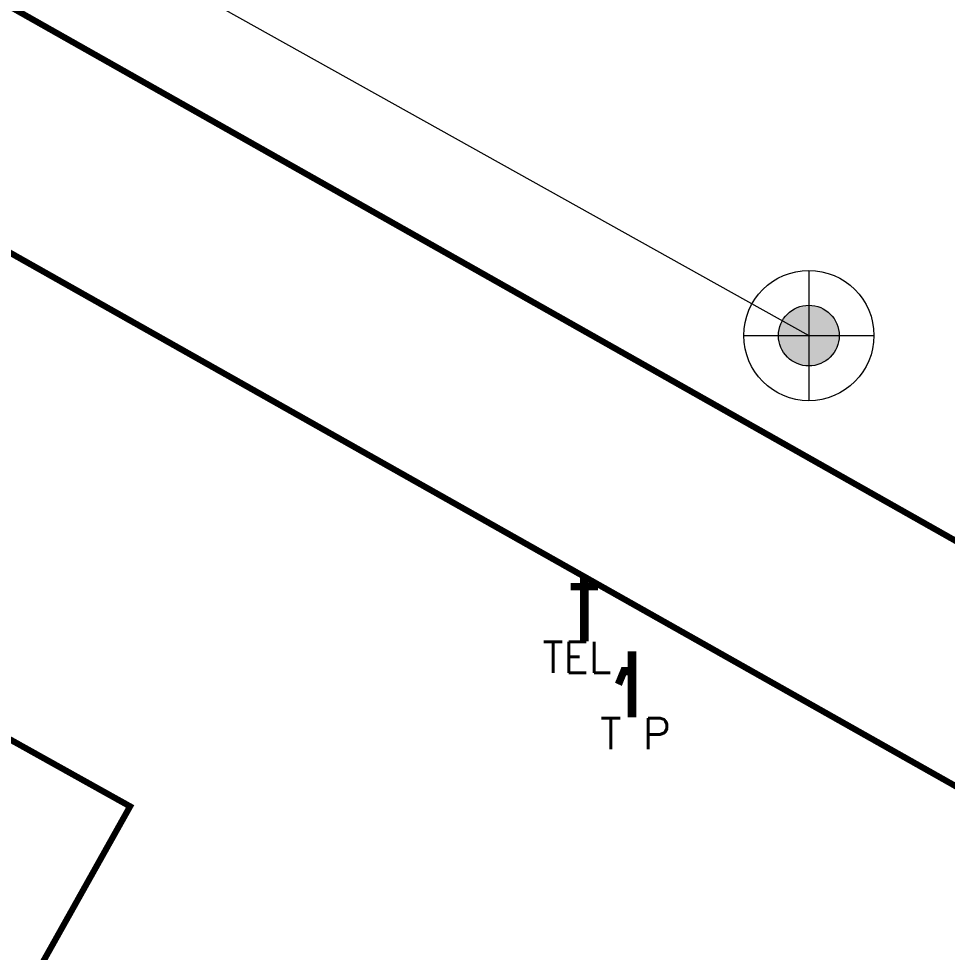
# Model space of a CAD drawing. Header units: inches. Extents: x 350994 to 353538, y 1581369 to 1583842.
# Drawn here: x 351664.03 to 351679, y 1583645.11 to 1583660.17 of the extents above; entities that cross this region are included whole.
import ezdxf

# ---------------------------------------------------------------- set-up
doc = ezdxf.new("R2010")
doc.units = ezdxf.units.IN
doc.header["$MEASUREMENT"] = 0
doc.linetypes.add('1', pattern=[0])
for name, color, linetype in [('BOUNDARY', 5, 'Continuous'), ('EP TF', 5, 'Continuous'), ("ROAD'S", 1, '1'), ('TAP', 180, 'Continuous'), ('TELEPHONE', 62, 'Continuous')]:
    doc.layers.add(name, color=color, linetype=linetype)
doc.styles.add('ROMANS', font='ROMANS.shx')
doc.styles.get("Standard").update_dxf_attribs({"font": 'arial.ttf'})
doc.linetypes.add('HOT_WATER_SUPPLY', pattern='A,0.5,-0.2,["HW",Standard,S=0.1,R=0,X=-0.1,Y=-0.05],-0.2', length=0.9)
doc.linetypes.add('SILT_FENCE', pattern='A,0.5,-0.2,["EP",Standard,S=0.1,R=0,X=-0.1,Y=-0.05],-0.2', length=0.9)

# ---------------------------------------------------------------- blocks, each defined once
blk = doc.blocks.new('EP1')
at = {"layer": 'EP TF', "lineweight": 5}
h = blk.add_hatch(color=252, dxfattribs=at)
edge = h.paths.add_edge_path()
edge.add_arc((351339.771, 1583222.914), 0.49, 0, 360)
at = {"layer": 'EP TF', "color": 252, "lineweight": 5}
for points in [[(351339.771, 1583223.964), (351339.771, 1583221.864)], [(351338.721, 1583222.914), (351340.821, 1583222.914)]]:
    blk.add_lwpolyline(points, dxfattribs=at)
for radius in [1.05, 0.49]:
    blk.add_circle((351339.771, 1583222.914), radius, dxfattribs=at)

msp = doc.modelspace()

# ---------------------------------------------------------------- linework, layer by layer
at = {"layer": 'BOUNDARY', "lineweight": 5, "const_width": 0.1, "elevation": 90.928}
msp.add_lwpolyline([(351633.42, 1583665.529), (351665.823, 1583647.466), (351663.852, 1583643.95), (351631.342, 1583662.034), (351633.42, 1583665.529)], dxfattribs=at)
at = {"layer": 'EP TF', "color": 252, "linetype": 'SILT_FENCE', "lineweight": 5, "ltscale": 6, "elevation": 89.048}
msp.add_lwpolyline([(351524.179, 1583740.095), (351563.971, 1583717.698), (351601.457, 1583697.18), (351639.522, 1583675.837), (351676.771, 1583655.057)], dxfattribs=at)
at = {"layer": 'EP TF', "color": 252, "linetype": 'HOT_WATER_SUPPLY', "lineweight": 5, "ltscale": 6, "elevation": 89.048}
msp.add_lwpolyline([(351676.771, 1583655.057), (351676.771, 1583655.057)], dxfattribs=at)
at = {"layer": "ROAD'S", "lineweight": 5, "const_width": 0.1}
for points in [[(351564.243, 1583716.63), (351712.849, 1583632.711)], [(351710.842, 1583629.915), (351563.163, 1583713.19), (351563.163, 1583713.19)]]:
    msp.add_lwpolyline(points, dxfattribs=at)
at = {"layer": 'TAP', "lineweight": 5, "const_width": 0.07}
msp.add_lwpolyline([(351673.882, 1583649.68), (351673.773, 1583649.68), (351673.69, 1583649.477), (351673.736, 1583649.456), (351673.8, 1583649.613), (351673.882, 1583649.613), (351673.882, 1583648.935), (351673.952, 1583648.935), (351673.952, 1583649.93), (351673.882, 1583649.93)], close=True, dxfattribs=at)
msp.add_lwpolyline([(351673.882, 1583649.274), (351673.952, 1583649.274)], dxfattribs=at)
at = {"layer": 'TELEPHONE', "color": 66, "lineweight": 5, "const_width": 0.07}
for points in [[(351673.115, 1583650.163), (351673.185, 1583650.163), (351673.185, 1583651.158), (351673.115, 1583651.158), (351673.115, 1583650.163)], [(351673.115, 1583651.034), (351672.965, 1583651.034), (351672.965, 1583650.984), (351673.115, 1583650.984)], [(351673.115, 1583650.984), (351673.335, 1583650.984), (351673.335, 1583651.034), (351673.115, 1583651.034)]]:
    msp.add_lwpolyline(points, dxfattribs=at)

# ---------------------------------------------------------------- block references
at = {"layer": 'EP TF', "color": 1, "lineweight": 5}
msp.add_blockref('EP1', (337, 432.143, 89.048), dxfattribs=at)

# ---------------------------------------------------------------- texts
at = {"layer": 'TAP', "lineweight": 9, "style": 'ROMANS'}
msp.add_text('T P', height=0.5, dxfattribs=at).set_placement((351673.407, 1583648.388, 189.069))
at = {"layer": 'TELEPHONE', "color": 66, "lineweight": 9, "style": 'ROMANS'}
msp.add_text('TEL', height=0.5, dxfattribs=at).set_placement((351672.473, 1583649.617, 188.637))

doc.saveas('drawing.dxf')
